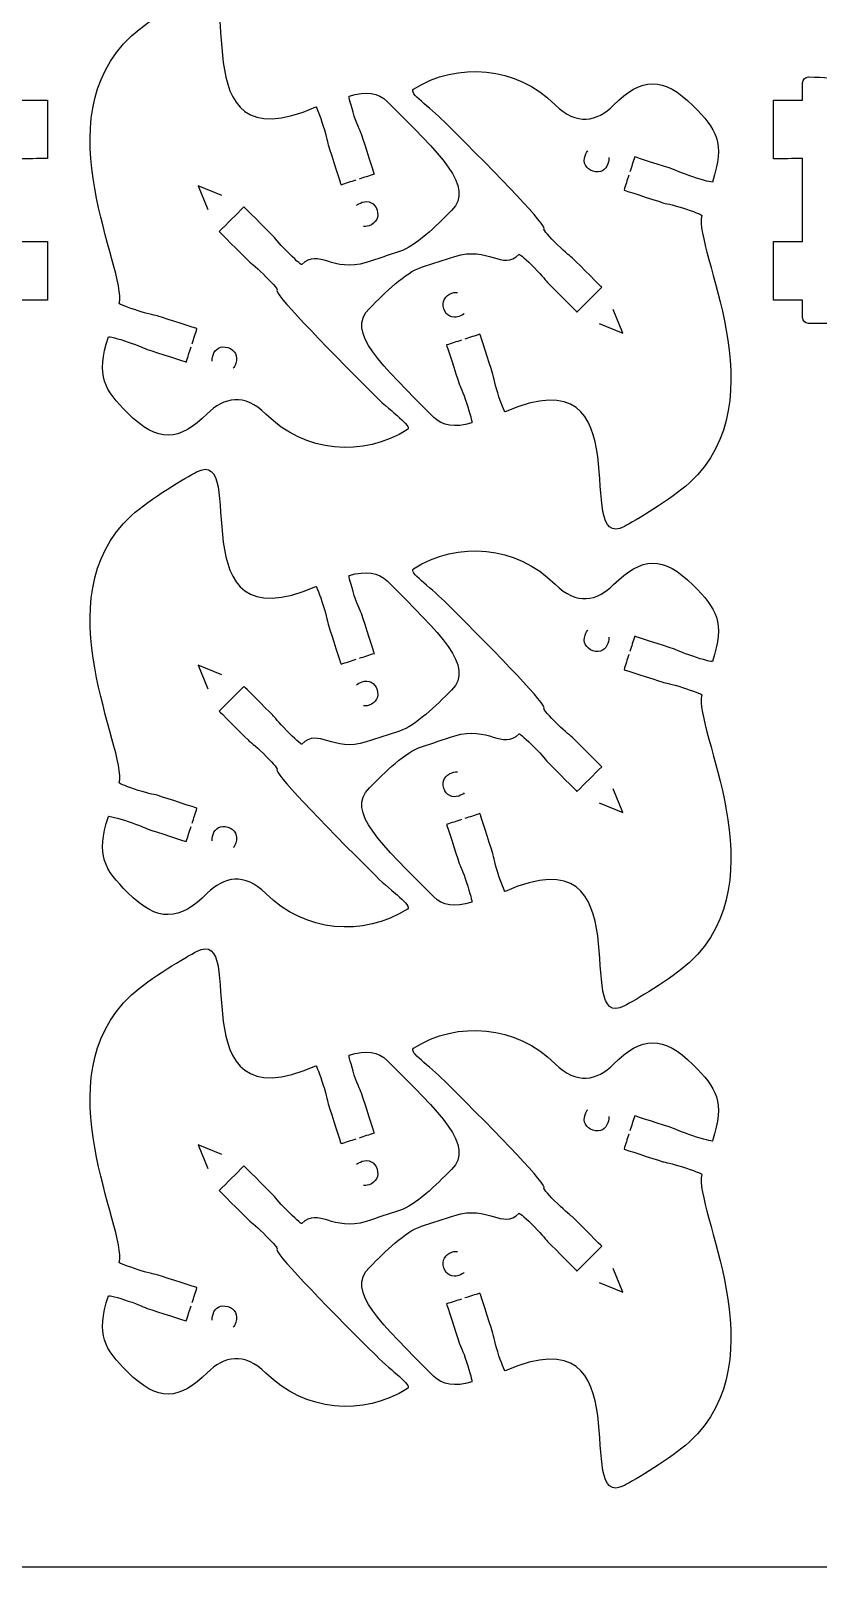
# Model space of a CAD drawing. Extents: x 0 to 300, y 0 to 300.
# Drawn here: x 117.5 to 184.9, y 0.1 to 131.7 of the extents above; entities that cross this region are included whole.
import ezdxf

# ---------------------------------------------------------------- set-up
doc = ezdxf.new("R2010")
doc.units = 0
doc.header["$MEASUREMENT"] = 0
doc.layers.add('DEFAULT', color=7, linetype='CONTINUOUS')

msp = doc.modelspace()

# ---------------------------------------------------------------- linework, layer by layer
at = {"layer": 'DEFAULT', "color": 250}
for points in [[(133.84, 117.61), (131.82, 118.45), (132.65, 116.42)], [(166.16, 106.66), (168.18, 105.82), (167.35, 107.85)], [(133.84, 76.54), (131.82, 77.38), (132.65, 75.34)], [(166.16, 65.58), (168.18, 64.75), (167.35, 66.78)], [(133.84, 35.46), (131.82, 36.3), (132.65, 34.27)], [(166.16, 24.51), (168.18, 23.67), (167.35, 25.7)]]:
    msp.add_lwpolyline(points, dxfattribs=at)
at = {"layer": 'DEFAULT', "color": 1}
msp.add_lwpolyline([(294.85, 0.1), (5.15, 0.1)], dxfattribs=at)
for points, knots in [([(131.3, 104.92), (131.44, 105.35), (131.58, 105.78), (131.71, 106.2), (131.71, 106.2), (129.22, 107.01), (128.38, 107.28), (128.22, 107.33), (127.61, 107.42), (126.69, 107.73), (125.77, 108.03), (125.04, 108.3), (125.05, 108.36), (125.78, 111.24), (118.37, 124.12), (126.11, 131.28), (127.63, 132.68), (130.87, 134.59), (131.67, 135), (136.31, 137.41), (129.74, 119.87), (141.89, 125.2), (141.95, 125.22), (142.23, 124.49), (142.53, 123.56), (142.83, 122.64), (142.92, 122.04), (142.97, 121.87), (143.24, 121.04), (144.05, 118.54), (144.05, 118.54), (144.48, 118.68), (144.91, 118.82), (145.34, 118.95)], [0, 0, 0, 0, 3.824402, 3.824402, 3.824402, 4.824402, 4.824402, 4.824402, 5.824402, 5.824402, 5.824402, 6.824402, 6.824402, 6.824402, 7.824402, 7.824402, 7.824402, 8.824402, 8.824402, 8.824402, 9.824402, 9.824402, 9.824402, 10.824402, 10.824402, 10.824402, 11.824402, 11.824402, 11.824402, 12.824402, 12.824402, 12.824402, 16.657609, 16.657609, 16.657609, 16.657609]), ([(154.38, 105.22), (153.95, 105.09), (153.52, 104.95), (153.09, 104.81), (153.09, 104.81), (153.9, 102.31), (154.17, 101.48), (154.23, 101.31), (154.51, 100.76), (154.8, 99.85), (155.1, 98.92), (155.3, 98.16), (155.25, 98.15), (153.81, 97.68), (152.72, 97.89), (152.01, 98.6), (147.44, 103.17), (144.45, 105.91), (146.48, 107.94), (147.84, 109.3), (149.55, 111.01), (150.94, 111.47), (151.89, 111.78), (152.84, 112.08), (153.79, 112.39), (156.65, 113.31), (157.88, 111.15), (159.31, 112.58), (159.35, 112.62), (159.93, 112.1), (160.62, 111.42), (161.3, 110.73), (161.66, 110.23), (161.79, 110.11), (162.41, 109.49), (164.26, 107.63), (164.26, 107.63), (164.97, 108.34), (165.68, 109.05), (166.38, 109.75), (166.38, 109.75), (164.53, 111.61), (163.91, 112.23), (163.78, 112.35), (163.28, 112.71), (162.6, 113.4), (161.91, 114.08), (161.39, 114.66), (161.43, 114.7), (161.74, 115.01), (157.82, 119.02), (152.92, 123.92), (151.61, 125.23), (149.81, 126.41), (150.26, 126.71), (154.03, 129.12), (159.09, 128.68), (162.38, 125.39), (164.22, 123.55), (166, 123.95), (167.4, 125.35), (169.79, 127.74), (171.65, 127.86), (174.21, 125.3), (176.23, 123.29), (176.96, 122.16), (175.87, 118.77), (175.85, 118.71), (175.09, 118.91), (174.17, 119.21), (173.25, 119.51), (172.7, 119.79), (172.54, 119.85), (171.71, 120.11), (169.21, 120.92), (169.21, 120.92), (169.07, 120.49), (168.93, 120.06), (168.79, 119.64)], [0, 0, 0, 0, 3.824402, 3.824402, 3.824402, 4.824402, 4.824402, 4.824402, 5.824402, 5.824402, 5.824402, 6.824402, 6.824402, 6.824402, 7.824402, 7.824402, 7.824402, 8.824402, 8.824402, 8.824402, 9.824402, 9.824402, 9.824402, 18.330213, 18.330213, 18.330213, 19.330213, 19.330213, 19.330213, 20.330213, 20.330213, 20.330213, 21.330213, 21.330213, 21.330213, 22.330213, 22.330213, 22.330213, 30.829637, 30.829637, 30.829637, 31.829637, 31.829637, 31.829637, 32.829637, 32.829637, 32.829637, 33.829637, 33.829637, 33.829637, 34.829637, 34.829637, 34.829637, 35.829637, 35.829637, 35.829637, 36.829637, 36.829637, 36.829637, 37.829637, 37.829637, 37.829637, 38.829637, 38.829637, 38.829637, 39.829637, 39.829637, 39.829637, 40.829637, 40.829637, 40.829637, 41.829637, 41.829637, 41.829637, 42.829637, 42.829637, 42.829637, 46.661586, 46.661586, 46.661586, 46.661586]), ([(111.06, 127.07), (112.88, 127.1), (112.95, 127.77), (115.91, 127.77), (116.19, 127.77), (116.41, 127.54), (116.41, 127.27), (116.41, 126.77), (116.41, 126.27), (116.41, 125.77), (117.24, 125.77), (118.08, 125.77), (118.91, 125.77), (118.91, 124.1), (118.91, 122.43), (118.91, 120.77), (118.08, 120.77), (117.24, 120.77), (116.41, 120.76), (116.41, 118.4), (116.41, 116.03), (116.41, 113.66), (117.25, 113.66), (118.08, 113.66), (118.91, 113.66), (118.91, 111.99), (118.91, 110.33), (118.91, 108.66), (118.08, 108.66), (117.25, 108.66), (116.41, 108.66), (116.41, 108.16), (116.41, 107.66), (116.41, 107.16), (116.41, 106.88), (116.19, 106.66), (115.91, 106.66), (114.75, 106.66), (113.58, 106.66), (112.41, 106.66), (112.36, 106.66), (112.31, 107.44), (112.31, 108.41), (112.31, 109.38), (112.41, 109.99), (112.41, 110.16), (112.41, 111.33), (112.41, 112.49), (112.41, 113.66), (111.96, 113.66), (111.51, 113.66), (111.06, 113.66)], [0, 0, 0, 0, 1, 1, 1, 2, 2, 2, 6.25, 6.25, 6.25, 13.34, 13.34, 13.34, 27.51, 27.51, 27.51, 34.610007, 34.610007, 34.610007, 54.750017, 54.750017, 54.750017, 61.830024, 61.830024, 61.830024, 76.010024, 76.010024, 76.010024, 83.090024, 83.090024, 83.090024, 87.340024, 87.340024, 87.340024, 88.340024, 88.340024, 88.340024, 98.260024, 98.260024, 98.260024, 99.260024, 99.260024, 99.260024, 100.260024, 100.260024, 100.260024, 110.190024, 110.190024, 110.190024, 114.020024, 114.020024, 114.020024, 114.020024]), ([(188.94, 113.66), (188.49, 113.66), (188.03, 113.66), (187.58, 113.66), (187.58, 112.49), (187.58, 111.33), (187.58, 110.16), (187.58, 109.99), (187.69, 109.38), (187.69, 108.41), (187.69, 107.44), (187.64, 106.66), (187.58, 106.66), (186.42, 106.66), (185.25, 106.66), (184.09, 106.66), (183.81, 106.66), (183.59, 106.88), (183.59, 107.16), (183.59, 107.66), (183.59, 108.16), (183.59, 108.66), (182.75, 108.66), (181.92, 108.66), (181.09, 108.66), (181.09, 110.33), (181.09, 111.99), (181.09, 113.66), (181.92, 113.66), (182.76, 113.66), (183.59, 113.66), (183.59, 116.03), (183.59, 118.4), (183.58, 120.77), (182.75, 120.77), (181.92, 120.77), (181.09, 120.76), (181.09, 122.43), (181.09, 124.1), (181.09, 125.77), (181.92, 125.77), (182.75, 125.77), (183.58, 125.77), (183.58, 126.27), (183.58, 126.77), (183.58, 127.27), (183.58, 127.54), (183.81, 127.77), (184.08, 127.77), (187.05, 127.77), (187.11, 127.1), (188.94, 127.07)], [0, 0, 0, 0, 3.83, 3.83, 3.83, 13.76, 13.76, 13.76, 14.76, 14.76, 14.76, 15.76, 15.76, 15.76, 25.67, 25.67, 25.67, 26.67, 26.67, 26.67, 30.92, 30.92, 30.92, 38.01, 38.01, 38.01, 52.18, 52.18, 52.18, 59.280007, 59.280007, 59.280007, 79.420017, 79.420017, 79.420017, 86.500024, 86.500024, 86.500024, 100.680024, 100.680024, 100.680024, 107.760024, 107.760024, 107.760024, 112.010024, 112.010024, 112.010024, 113.010024, 113.010024, 113.010024, 114.010024, 114.010024, 114.010024, 114.010024]), ([(145.62, 119.05), (146.05, 119.19), (146.48, 119.32), (146.91, 119.46), (146.91, 119.46), (146.1, 121.96), (145.83, 122.79), (145.77, 122.96), (145.49, 123.51), (145.19, 124.42), (144.9, 125.35), (144.7, 126.11), (144.75, 126.12), (146.19, 126.59), (147.28, 126.39), (147.99, 125.67), (152.56, 121.1), (155.55, 118.37), (153.52, 116.33), (152.16, 114.98), (150.45, 113.26), (149.06, 112.81), (148.11, 112.5), (147.16, 112.19), (146.21, 111.88), (143.35, 110.96), (142.12, 113.12), (140.69, 111.69), (140.65, 111.65), (140.07, 112.17), (139.38, 112.86), (138.7, 113.54), (138.34, 114.04), (138.21, 114.16), (137.59, 114.78), (135.74, 116.64), (135.74, 116.64), (135.03, 115.93), (134.32, 115.23), (133.62, 114.52), (133.62, 114.52), (135.47, 112.66), (136.09, 112.04), (136.22, 111.92), (136.72, 111.56), (137.4, 110.87), (138.09, 110.19), (138.61, 109.61), (138.57, 109.57), (138.26, 109.26), (142.18, 105.25), (147.08, 100.35), (148.39, 99.04), (150.19, 97.87), (149.74, 97.56), (145.97, 95.15), (140.91, 95.59), (137.62, 98.88), (135.78, 100.72), (134, 100.32), (132.6, 98.92), (130.21, 96.53), (128.35, 96.41), (125.79, 98.97), (123.77, 100.99), (123.04, 102.11), (124.13, 105.5), (124.15, 105.56), (124.91, 105.36), (125.83, 105.06), (126.75, 104.76), (127.3, 104.48), (127.46, 104.43), (128.29, 104.16), (130.79, 103.35), (130.79, 103.35), (130.93, 103.78), (131.07, 104.21), (131.21, 104.64)], [0, 0, 0, 0, 3.824402, 3.824402, 3.824402, 4.824402, 4.824402, 4.824402, 5.824402, 5.824402, 5.824402, 6.824402, 6.824402, 6.824402, 7.824402, 7.824402, 7.824402, 8.824402, 8.824402, 8.824402, 9.824402, 9.824402, 9.824402, 18.330213, 18.330213, 18.330213, 19.330213, 19.330213, 19.330213, 20.330213, 20.330213, 20.330213, 21.330213, 21.330213, 21.330213, 22.330213, 22.330213, 22.330213, 30.829637, 30.829637, 30.829637, 31.829637, 31.829637, 31.829637, 32.829637, 32.829637, 32.829637, 33.829637, 33.829637, 33.829637, 34.829637, 34.829637, 34.829637, 35.829637, 35.829637, 35.829637, 36.829637, 36.829637, 36.829637, 37.829637, 37.829637, 37.829637, 38.829637, 38.829637, 38.829637, 39.829637, 39.829637, 39.829637, 40.829637, 40.829637, 40.829637, 41.829637, 41.829637, 41.829637, 42.829637, 42.829637, 42.829637, 46.661586, 46.661586, 46.661586, 46.661586]), ([(168.7, 119.35), (168.56, 118.92), (168.42, 118.49), (168.29, 118.07), (168.29, 118.07), (170.78, 117.26), (171.62, 116.99), (171.78, 116.94), (172.39, 116.85), (173.31, 116.55), (174.23, 116.25), (174.96, 115.97), (174.95, 115.91), (174.22, 113.03), (181.63, 100.15), (173.89, 92.99), (172.37, 91.59), (169.13, 89.68), (168.33, 89.27), (163.69, 86.86), (170.26, 104.4), (158.11, 99.07), (158.05, 99.06), (157.77, 99.78), (157.47, 100.71), (157.17, 101.63), (157.08, 102.24), (157.02, 102.4), (156.76, 103.23), (155.95, 105.73), (155.95, 105.73), (155.52, 105.59), (155.09, 105.46), (154.66, 105.32)], [0, 0, 0, 0, 3.824402, 3.824402, 3.824402, 4.824402, 4.824402, 4.824402, 5.824402, 5.824402, 5.824402, 6.824402, 6.824402, 6.824402, 7.824402, 7.824402, 7.824402, 8.824402, 8.824402, 8.824402, 9.824402, 9.824402, 9.824402, 10.824402, 10.824402, 10.824402, 11.824402, 11.824402, 11.824402, 12.824402, 12.824402, 12.824402, 16.657609, 16.657609, 16.657609, 16.657609]), ([(131.3, 63.85), (131.44, 64.27), (131.58, 64.7), (131.71, 65.13), (131.71, 65.13), (129.22, 65.94), (128.38, 66.21), (128.22, 66.26), (127.61, 66.35), (126.69, 66.65), (125.77, 66.95), (125.04, 67.23), (125.05, 67.29), (125.78, 70.16), (118.37, 83.05), (126.11, 90.21), (127.63, 91.61), (130.87, 93.51), (131.67, 93.93), (136.31, 96.33), (129.74, 78.79), (141.89, 84.13), (141.95, 84.14), (142.23, 83.41), (142.53, 82.49), (142.83, 81.57), (142.92, 80.96), (142.97, 80.8), (143.24, 79.96), (144.05, 77.47), (144.05, 77.47), (144.48, 77.6), (144.91, 77.74), (145.34, 77.88)], [0, 0, 0, 0, 3.824402, 3.824402, 3.824402, 4.824402, 4.824402, 4.824402, 5.824402, 5.824402, 5.824402, 6.824402, 6.824402, 6.824402, 7.824402, 7.824402, 7.824402, 8.824402, 8.824402, 8.824402, 9.824402, 9.824402, 9.824402, 10.824402, 10.824402, 10.824402, 11.824402, 11.824402, 11.824402, 12.824402, 12.824402, 12.824402, 16.657609, 16.657609, 16.657609, 16.657609]), ([(154.38, 64.15), (153.95, 64.01), (153.52, 63.87), (153.09, 63.74), (153.09, 63.74), (153.9, 61.24), (154.17, 60.4), (154.23, 60.24), (154.51, 59.69), (154.8, 58.77), (155.1, 57.85), (155.3, 57.09), (155.25, 57.07), (153.81, 56.61), (152.72, 56.81), (152.01, 57.52), (147.44, 62.1), (144.45, 64.83), (146.48, 66.87), (147.84, 68.22), (149.55, 69.94), (150.94, 70.39), (151.89, 70.7), (152.84, 71.01), (153.79, 71.32), (156.65, 72.24), (157.88, 70.07), (159.31, 71.51), (159.35, 71.55), (159.93, 71.02), (160.62, 70.34), (161.3, 69.66), (161.66, 69.16), (161.79, 69.03), (162.41, 68.41), (164.26, 66.56), (164.26, 66.56), (164.97, 67.26), (165.68, 67.97), (166.38, 68.68), (166.38, 68.68), (164.53, 70.53), (163.91, 71.15), (163.78, 71.28), (163.28, 71.64), (162.6, 72.32), (161.91, 73.01), (161.39, 73.59), (161.43, 73.63), (161.74, 73.94), (157.82, 77.95), (152.92, 82.85), (151.61, 84.15), (149.81, 85.33), (150.26, 85.64), (154.03, 88.05), (159.09, 87.61), (162.38, 84.32), (164.22, 82.47), (166, 82.88), (167.4, 84.28), (169.79, 86.67), (171.65, 86.79), (174.21, 84.23), (176.23, 82.21), (176.96, 81.09), (175.87, 77.69), (175.85, 77.64), (175.09, 77.84), (174.17, 78.14), (173.25, 78.44), (172.7, 78.72), (172.54, 78.77), (171.71, 79.04), (169.21, 79.85), (169.21, 79.85), (169.07, 79.42), (168.93, 78.99), (168.79, 78.56)], [0, 0, 0, 0, 3.824402, 3.824402, 3.824402, 4.824402, 4.824402, 4.824402, 5.824402, 5.824402, 5.824402, 6.824402, 6.824402, 6.824402, 7.824402, 7.824402, 7.824402, 8.824402, 8.824402, 8.824402, 9.824402, 9.824402, 9.824402, 18.330213, 18.330213, 18.330213, 19.330213, 19.330213, 19.330213, 20.330213, 20.330213, 20.330213, 21.330213, 21.330213, 21.330213, 22.330213, 22.330213, 22.330213, 30.829637, 30.829637, 30.829637, 31.829637, 31.829637, 31.829637, 32.829637, 32.829637, 32.829637, 33.829637, 33.829637, 33.829637, 34.829637, 34.829637, 34.829637, 35.829637, 35.829637, 35.829637, 36.829637, 36.829637, 36.829637, 37.829637, 37.829637, 37.829637, 38.829637, 38.829637, 38.829637, 39.829637, 39.829637, 39.829637, 40.829637, 40.829637, 40.829637, 41.829637, 41.829637, 41.829637, 42.829637, 42.829637, 42.829637, 46.661586, 46.661586, 46.661586, 46.661586]), ([(145.62, 77.97), (146.05, 78.11), (146.48, 78.25), (146.91, 78.39), (146.91, 78.39), (146.1, 80.89), (145.83, 81.72), (145.77, 81.88), (145.49, 82.43), (145.19, 83.35), (144.9, 84.27), (144.7, 85.03), (144.75, 85.05), (146.19, 85.51), (147.28, 85.31), (147.99, 84.6), (152.56, 80.02), (155.55, 77.29), (153.52, 75.25), (152.16, 73.9), (150.45, 72.18), (149.06, 71.73), (148.11, 71.42), (147.16, 71.11), (146.21, 70.8), (143.35, 69.88), (142.12, 72.05), (140.69, 70.61), (140.65, 70.58), (140.07, 71.1), (139.38, 71.78), (138.7, 72.47), (138.34, 72.96), (138.21, 73.09), (137.59, 73.71), (135.74, 75.56), (135.74, 75.56), (135.03, 74.86), (134.32, 74.15), (133.62, 73.44), (133.62, 73.44), (135.47, 71.59), (136.09, 70.97), (136.22, 70.84), (136.72, 70.49), (137.4, 69.8), (138.09, 69.12), (138.61, 68.53), (138.57, 68.49), (138.26, 68.19), (142.18, 64.17), (147.08, 59.27), (148.39, 57.97), (150.19, 56.79), (149.74, 56.49), (145.97, 54.07), (140.91, 54.51), (137.62, 57.81), (135.78, 59.65), (134, 59.25), (132.6, 57.84), (130.21, 55.45), (128.35, 55.33), (125.79, 57.89), (123.77, 59.91), (123.04, 61.04), (124.13, 64.43), (124.15, 64.48), (124.91, 64.28), (125.83, 63.98), (126.75, 63.69), (127.3, 63.41), (127.46, 63.35), (128.29, 63.08), (130.79, 62.27), (130.79, 62.27), (130.93, 62.7), (131.07, 63.13), (131.21, 63.56)], [0, 0, 0, 0, 3.824402, 3.824402, 3.824402, 4.824402, 4.824402, 4.824402, 5.824402, 5.824402, 5.824402, 6.824402, 6.824402, 6.824402, 7.824402, 7.824402, 7.824402, 8.824402, 8.824402, 8.824402, 9.824402, 9.824402, 9.824402, 18.330213, 18.330213, 18.330213, 19.330213, 19.330213, 19.330213, 20.330213, 20.330213, 20.330213, 21.330213, 21.330213, 21.330213, 22.330213, 22.330213, 22.330213, 30.829637, 30.829637, 30.829637, 31.829637, 31.829637, 31.829637, 32.829637, 32.829637, 32.829637, 33.829637, 33.829637, 33.829637, 34.829637, 34.829637, 34.829637, 35.829637, 35.829637, 35.829637, 36.829637, 36.829637, 36.829637, 37.829637, 37.829637, 37.829637, 38.829637, 38.829637, 38.829637, 39.829637, 39.829637, 39.829637, 40.829637, 40.829637, 40.829637, 41.829637, 41.829637, 41.829637, 42.829637, 42.829637, 42.829637, 46.661586, 46.661586, 46.661586, 46.661586]), ([(168.7, 78.28), (168.56, 77.85), (168.42, 77.42), (168.29, 76.99), (168.29, 76.99), (170.78, 76.19), (171.62, 75.91), (171.78, 75.86), (172.39, 75.77), (173.31, 75.47), (174.23, 75.17), (174.96, 74.89), (174.95, 74.84), (174.22, 71.96), (181.63, 59.07), (173.89, 51.91), (172.37, 50.51), (169.13, 48.61), (168.33, 48.19), (163.69, 45.79), (170.26, 63.33), (158.11, 58), (158.05, 57.98), (157.77, 58.71), (157.47, 59.63), (157.17, 60.55), (157.08, 61.16), (157.02, 61.33), (156.76, 62.16), (155.95, 64.66), (155.95, 64.66), (155.52, 64.52), (155.09, 64.38), (154.66, 64.24)], [0, 0, 0, 0, 3.824402, 3.824402, 3.824402, 4.824402, 4.824402, 4.824402, 5.824402, 5.824402, 5.824402, 6.824402, 6.824402, 6.824402, 7.824402, 7.824402, 7.824402, 8.824402, 8.824402, 8.824402, 9.824402, 9.824402, 9.824402, 10.824402, 10.824402, 10.824402, 11.824402, 11.824402, 11.824402, 12.824402, 12.824402, 12.824402, 16.657609, 16.657609, 16.657609, 16.657609]), ([(131.3, 22.77), (131.44, 23.2), (131.58, 23.63), (131.71, 24.05), (131.71, 24.05), (129.22, 24.86), (128.38, 25.13), (128.22, 25.18), (127.61, 25.27), (126.69, 25.58), (125.77, 25.88), (125.04, 26.16), (125.05, 26.21), (125.78, 29.09), (118.37, 41.97), (126.11, 49.13), (127.63, 50.53), (130.87, 52.44), (131.67, 52.85), (136.31, 55.26), (129.74, 37.72), (141.89, 43.05), (141.95, 43.07), (142.23, 42.34), (142.53, 41.41), (142.83, 40.49), (142.92, 39.89), (142.97, 39.72), (143.24, 38.89), (144.05, 36.39), (144.05, 36.39), (144.48, 36.53), (144.91, 36.67), (145.34, 36.8)], [0, 0, 0, 0, 3.824402, 3.824402, 3.824402, 4.824402, 4.824402, 4.824402, 5.824402, 5.824402, 5.824402, 6.824402, 6.824402, 6.824402, 7.824402, 7.824402, 7.824402, 8.824402, 8.824402, 8.824402, 9.824402, 9.824402, 9.824402, 10.824402, 10.824402, 10.824402, 11.824402, 11.824402, 11.824402, 12.824402, 12.824402, 12.824402, 16.657609, 16.657609, 16.657609, 16.657609]), ([(154.38, 23.07), (153.95, 22.94), (153.52, 22.8), (153.09, 22.66), (153.09, 22.66), (153.9, 20.16), (154.17, 19.33), (154.23, 19.16), (154.51, 18.61), (154.8, 17.7), (155.1, 16.77), (155.3, 16.01), (155.25, 16), (153.81, 15.53), (152.72, 15.74), (152.01, 16.45), (147.44, 21.02), (144.45, 23.76), (146.48, 25.79), (147.84, 27.15), (149.55, 28.86), (150.94, 29.32), (151.89, 29.63), (152.84, 29.93), (153.79, 30.24), (156.65, 31.16), (157.88, 29), (159.31, 30.43), (159.35, 30.47), (159.93, 29.95), (160.62, 29.27), (161.3, 28.58), (161.66, 28.08), (161.79, 27.96), (162.41, 27.34), (164.26, 25.48), (164.26, 25.48), (164.97, 26.19), (165.68, 26.9), (166.38, 27.6), (166.38, 27.6), (164.53, 29.46), (163.91, 30.08), (163.78, 30.2), (163.28, 30.56), (162.6, 31.25), (161.91, 31.93), (161.39, 32.51), (161.43, 32.55), (161.74, 32.86), (157.82, 36.87), (152.92, 41.77), (151.61, 43.08), (149.81, 44.26), (150.26, 44.56), (154.03, 46.97), (159.09, 46.53), (162.38, 43.24), (164.22, 41.4), (166, 41.8), (167.4, 43.2), (169.79, 45.59), (171.65, 45.71), (174.21, 43.15), (176.23, 41.14), (176.96, 40.01), (175.87, 36.62), (175.85, 36.56), (175.09, 36.76), (174.17, 37.06), (173.25, 37.36), (172.7, 37.64), (172.54, 37.7), (171.71, 37.96), (169.21, 38.77), (169.21, 38.77), (169.07, 38.34), (168.93, 37.92), (168.79, 37.49)], [0, 0, 0, 0, 3.824402, 3.824402, 3.824402, 4.824402, 4.824402, 4.824402, 5.824402, 5.824402, 5.824402, 6.824402, 6.824402, 6.824402, 7.824402, 7.824402, 7.824402, 8.824402, 8.824402, 8.824402, 9.824402, 9.824402, 9.824402, 18.330213, 18.330213, 18.330213, 19.330213, 19.330213, 19.330213, 20.330213, 20.330213, 20.330213, 21.330213, 21.330213, 21.330213, 22.330213, 22.330213, 22.330213, 30.829637, 30.829637, 30.829637, 31.829637, 31.829637, 31.829637, 32.829637, 32.829637, 32.829637, 33.829637, 33.829637, 33.829637, 34.829637, 34.829637, 34.829637, 35.829637, 35.829637, 35.829637, 36.829637, 36.829637, 36.829637, 37.829637, 37.829637, 37.829637, 38.829637, 38.829637, 38.829637, 39.829637, 39.829637, 39.829637, 40.829637, 40.829637, 40.829637, 41.829637, 41.829637, 41.829637, 42.829637, 42.829637, 42.829637, 46.661586, 46.661586, 46.661586, 46.661586]), ([(145.62, 36.9), (146.05, 37.04), (146.48, 37.17), (146.91, 37.31), (146.91, 37.31), (146.1, 39.81), (145.83, 40.64), (145.77, 40.81), (145.49, 41.36), (145.19, 42.27), (144.9, 43.2), (144.7, 43.96), (144.75, 43.97), (146.19, 44.44), (147.28, 44.24), (147.99, 43.52), (152.56, 38.95), (155.55, 36.22), (153.52, 34.18), (152.16, 32.83), (150.45, 31.11), (149.06, 30.66), (148.11, 30.35), (147.16, 30.04), (146.21, 29.73), (143.35, 28.81), (142.12, 30.97), (140.69, 29.54), (140.65, 29.5), (140.07, 30.02), (139.38, 30.71), (138.7, 31.39), (138.34, 31.89), (138.21, 32.01), (137.59, 32.63), (135.74, 34.49), (135.74, 34.49), (135.03, 33.78), (134.32, 33.08), (133.62, 32.37), (133.62, 32.37), (135.47, 30.51), (136.09, 29.89), (136.22, 29.77), (136.72, 29.41), (137.4, 28.72), (138.09, 28.04), (138.61, 27.46), (138.57, 27.42), (138.26, 27.11), (142.18, 23.1), (147.08, 18.2), (148.39, 16.89), (150.19, 15.72), (149.74, 15.41), (145.97, 13), (140.91, 13.44), (137.62, 16.73), (135.78, 18.57), (134, 18.17), (132.6, 16.77), (130.21, 14.38), (128.35, 14.26), (125.79, 16.82), (123.77, 18.84), (123.04, 19.96), (124.13, 23.35), (124.15, 23.41), (124.91, 23.21), (125.83, 22.91), (126.75, 22.61), (127.3, 22.33), (127.46, 22.28), (128.29, 22.01), (130.79, 21.2), (130.79, 21.2), (130.93, 21.63), (131.07, 22.06), (131.21, 22.49)], [0, 0, 0, 0, 3.824402, 3.824402, 3.824402, 4.824402, 4.824402, 4.824402, 5.824402, 5.824402, 5.824402, 6.824402, 6.824402, 6.824402, 7.824402, 7.824402, 7.824402, 8.824402, 8.824402, 8.824402, 9.824402, 9.824402, 9.824402, 18.330213, 18.330213, 18.330213, 19.330213, 19.330213, 19.330213, 20.330213, 20.330213, 20.330213, 21.330213, 21.330213, 21.330213, 22.330213, 22.330213, 22.330213, 30.829637, 30.829637, 30.829637, 31.829637, 31.829637, 31.829637, 32.829637, 32.829637, 32.829637, 33.829637, 33.829637, 33.829637, 34.829637, 34.829637, 34.829637, 35.829637, 35.829637, 35.829637, 36.829637, 36.829637, 36.829637, 37.829637, 37.829637, 37.829637, 38.829637, 38.829637, 38.829637, 39.829637, 39.829637, 39.829637, 40.829637, 40.829637, 40.829637, 41.829637, 41.829637, 41.829637, 42.829637, 42.829637, 42.829637, 46.661586, 46.661586, 46.661586, 46.661586]), ([(168.7, 37.2), (168.56, 36.77), (168.42, 36.35), (168.29, 35.92), (168.29, 35.92), (170.78, 35.11), (171.62, 34.84), (171.78, 34.79), (172.39, 34.7), (173.31, 34.4), (174.23, 34.1), (174.96, 33.82), (174.95, 33.76), (174.22, 30.88), (181.63, 18), (173.89, 10.84), (172.37, 9.44), (169.13, 7.53), (168.33, 7.12), (163.69, 4.71), (170.26, 22.25), (158.11, 16.92), (158.05, 16.91), (157.77, 17.63), (157.47, 18.56), (157.17, 19.48), (157.08, 20.09), (157.02, 20.25), (156.76, 21.08), (155.95, 23.58), (155.95, 23.58), (155.52, 23.44), (155.09, 23.31), (154.66, 23.17)], [0, 0, 0, 0, 3.824402, 3.824402, 3.824402, 4.824402, 4.824402, 4.824402, 5.824402, 5.824402, 5.824402, 6.824402, 6.824402, 6.824402, 7.824402, 7.824402, 7.824402, 8.824402, 8.824402, 8.824402, 9.824402, 9.824402, 9.824402, 10.824402, 10.824402, 10.824402, 11.824402, 11.824402, 11.824402, 12.824402, 12.824402, 12.824402, 16.657609, 16.657609, 16.657609, 16.657609])]:
    msp.add_open_spline(points, degree=3, knots=knots, dxfattribs=at)
at = {"layer": 'DEFAULT', "color": 250}
for points in [[(166.98, 120.87), (167, 120.76), (166.99, 120.56), (166.91, 120.33), (166.74, 119.79), (166.26, 119.49), (165.63, 119.69), (165.03, 119.89), (164.75, 120.43), (164.95, 121.02), (165.02, 121.26), (165.12, 121.4), (165.18, 121.45)], [(145.39, 116.77), (145.47, 116.85), (145.64, 116.95), (145.87, 117.03), (146.42, 117.2), (146.93, 116.99), (147.14, 116.36), (147.33, 115.76), (147.05, 115.22), (146.46, 115.02), (146.22, 114.95), (146.05, 114.95), (145.97, 114.96)], [(154.61, 107.5), (154.53, 107.43), (154.36, 107.32), (154.13, 107.25), (153.58, 107.07), (153.07, 107.28), (152.86, 107.91), (152.67, 108.51), (152.95, 109.05), (153.54, 109.25), (153.78, 109.32), (153.95, 109.32), (154.03, 109.31)], [(133.02, 103.41), (133, 103.51), (133.01, 103.71), (133.09, 103.94), (133.26, 104.48), (133.74, 104.78), (134.37, 104.58), (134.97, 104.39), (135.25, 103.85), (135.05, 103.25), (134.98, 103.01), (134.88, 102.87), (134.82, 102.82)], [(166.98, 79.79), (167, 79.68), (166.99, 79.49), (166.91, 79.25), (166.74, 78.71), (166.26, 78.41), (165.63, 78.62), (165.03, 78.81), (164.75, 79.35), (164.95, 79.95), (165.02, 80.19), (165.12, 80.32), (165.18, 80.38)], [(145.39, 75.7), (145.47, 75.77), (145.64, 75.88), (145.87, 75.95), (146.42, 76.13), (146.93, 75.91), (147.14, 75.28), (147.33, 74.68), (147.05, 74.14), (146.46, 73.95), (146.22, 73.87), (146.05, 73.88), (145.97, 73.89)], [(154.61, 66.43), (154.53, 66.35), (154.36, 66.25), (154.13, 66.17), (153.58, 66), (153.07, 66.21), (152.86, 66.84), (152.67, 67.44), (152.95, 67.98), (153.54, 68.17), (153.78, 68.25), (153.95, 68.25), (154.03, 68.23)], [(133.02, 62.33), (133, 62.44), (133.01, 62.63), (133.09, 62.87), (133.26, 63.41), (133.74, 63.71), (134.37, 63.5), (134.97, 63.31), (135.25, 62.77), (135.05, 62.17), (134.98, 61.93), (134.88, 61.8), (134.82, 61.75)], [(166.98, 38.72), (167, 38.61), (166.99, 38.41), (166.91, 38.18), (166.74, 37.64), (166.26, 37.34), (165.63, 37.54), (165.03, 37.74), (164.75, 38.28), (164.95, 38.87), (165.02, 39.11), (165.12, 39.25), (165.18, 39.3)], [(145.39, 34.62), (145.47, 34.7), (145.64, 34.8), (145.87, 34.88), (146.42, 35.05), (146.93, 34.84), (147.14, 34.21), (147.33, 33.61), (147.05, 33.07), (146.46, 32.87), (146.22, 32.8), (146.05, 32.8), (145.97, 32.81)], [(154.61, 25.35), (154.53, 25.28), (154.36, 25.17), (154.13, 25.1), (153.58, 24.92), (153.07, 25.13), (152.86, 25.76), (152.67, 26.36), (152.95, 26.9), (153.54, 27.1), (153.78, 27.17), (153.95, 27.17), (154.03, 27.16)], [(133.02, 21.26), (133, 21.36), (133.01, 21.56), (133.09, 21.79), (133.26, 22.34), (133.74, 22.63), (134.37, 22.43), (134.97, 22.24), (135.25, 21.7), (135.05, 21.1), (134.98, 20.86), (134.88, 20.72), (134.82, 20.67)]]:
    msp.add_open_spline(points, degree=3, knots=[0, 0, 0, 0, 1, 1, 1, 2, 2, 2, 3, 3, 3, 4, 4, 4, 4], dxfattribs=at)

doc.saveas('drawing.dxf')
